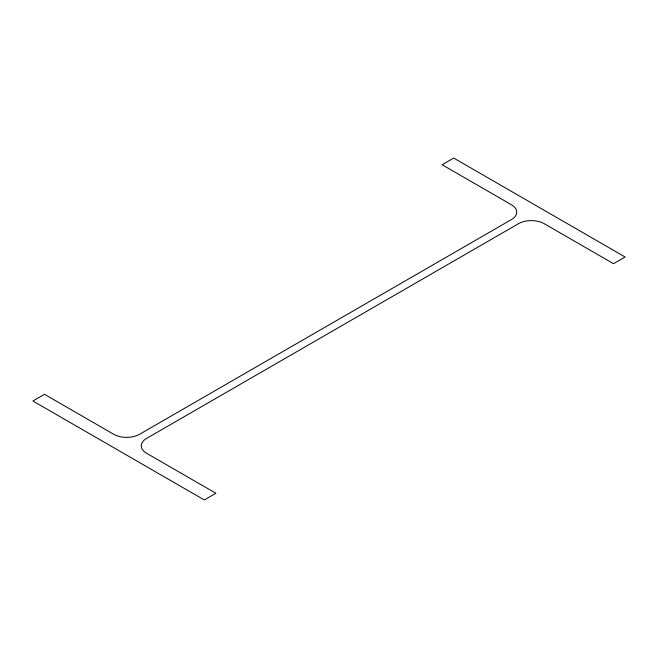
<?xml version="1.0" encoding="UTF-8"?>
<svg xmlns="http://www.w3.org/2000/svg" width="658" height="658" viewBox="0 0 658 658"><rect width="100%" height="100%" fill="white"/><g stroke="black" fill="none" stroke-linecap="round" stroke-linejoin="round"><path stroke-width="0.99" d="M44.489 394.306L32.9 401.002L204.293 499.948L215.882 493.261L146.619 453.272A18.235 10.528 0 0 1 146.619 438.384L518.455 223.704A18.235 10.528 0 0 1 544.248 223.704L613.511 263.694L625.1 256.998L453.707 158.052L442.118 164.739L511.381 204.728A18.235 10.528 0 0 1 511.381 219.616L139.545 434.296A18.235 10.528 0 0 1 113.752 434.296L44.489 394.306"/></g></svg>
